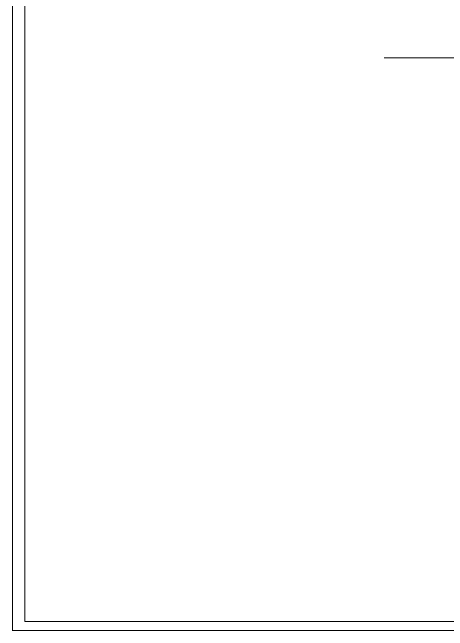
# Model space of a CAD drawing. Header units: millimetres. Extents: x 2399 to 111977, y 1313 to 59551.
# Drawn here: x 29809 to 35816, y 22639 to 31173 of the extents above; entities that cross this region are included whole.
import ezdxf

# ---------------------------------------------------------------- set-up
doc = ezdxf.new("R2010")
doc.units = ezdxf.units.MM
doc.layers.add('main line', color=7, linetype='Continuous', lineweight=13)

msp = doc.modelspace()

# ---------------------------------------------------------------- linework, layer by layer
at = {"layer": 'main line', "color": 7, "linetype": 'Continuous', "lineweight": 13}
for p, q in [((29809.1894, 59550.6659), (29809.1894, 22640.7557)), ((29809.1894, 22637.3888), (29809.1894, 59547.299)), ((29982.9302, 58748.0534), (29982.9302, 22766.1425)), ((37082.4769, 30544.9278), (34942.3804, 30544.9278)), ((29982.9302, 22766.1425), (56999.8671, 22766.1425)), ((29809.1894, 22640.7557), (57198.5958, 22640.7557))]:
    msp.add_line(p, q, dxfattribs=at)

doc.saveas('drawing.dxf')
